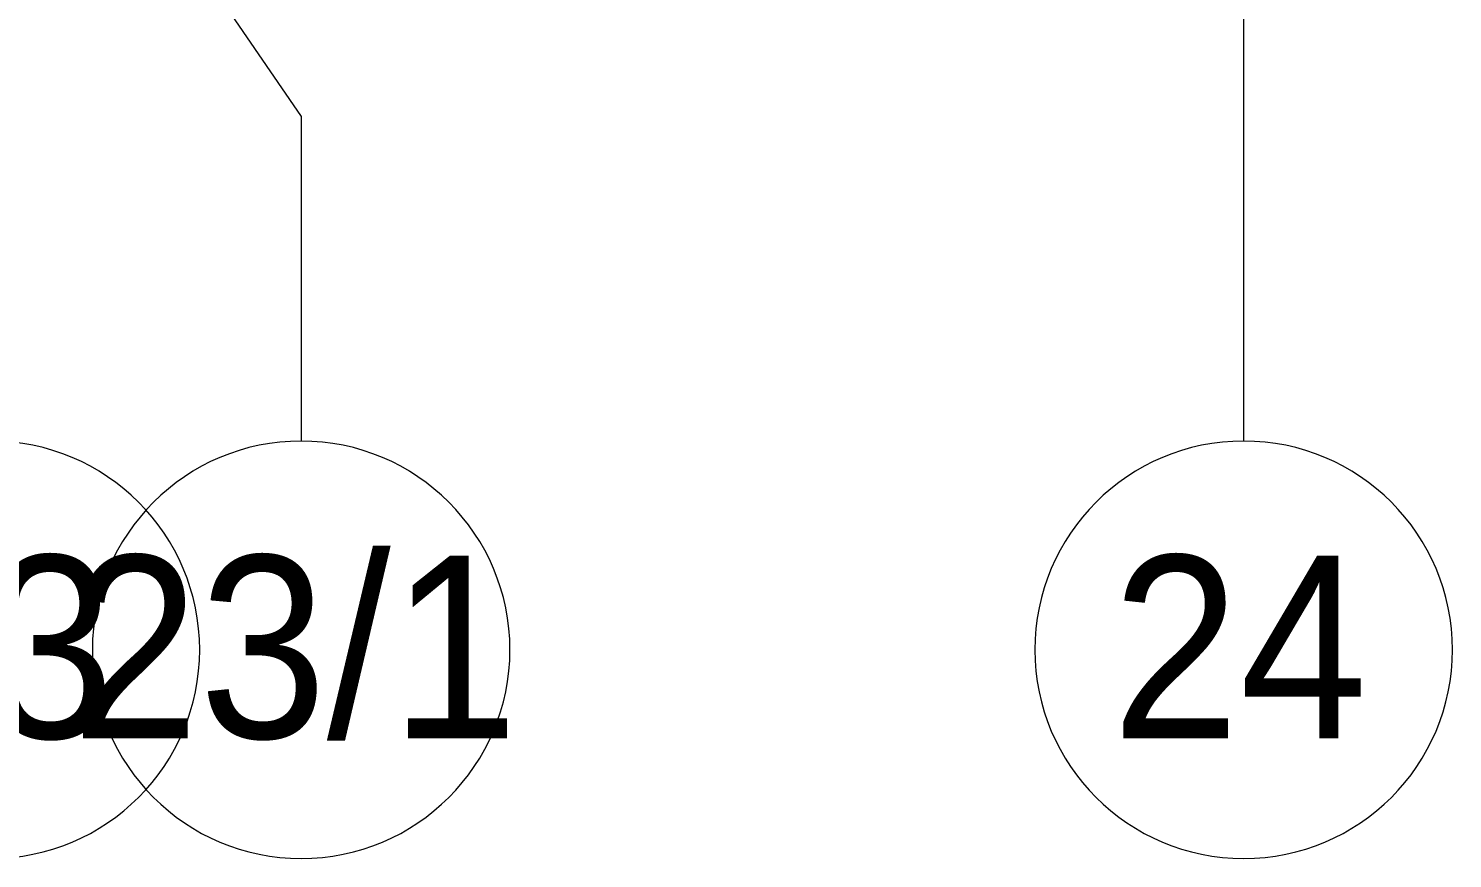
# Model space of a CAD drawing. Header units: millimetres. Extents: x -164500 to 426394, y -23753 to 102118.
# Drawn here: x 233476 to 238932, y 71033 to 74214 of the extents above; entities that cross this region are included whole.
import ezdxf

# ---------------------------------------------------------------- set-up
doc = ezdxf.new("R2010")
doc.units = ezdxf.units.MM
doc.layers.add('Оси', color=7, linetype='Continuous', lineweight=9)
doc.layers.add('Оси-1', color=7, linetype='Continuous', lineweight=20)
doc.styles.add('Arial', font='arial.ttf', dxfattribs={"width": 0.9, "height": 700})

# ---------------------------------------------------------------- blocks, each defined once
blk = doc.blocks.new('Ось сетки - D8-29747960-Объем проектирования 2 этажа')
at = {"layer": 'Оси-1'}
for start, end in [(360, 180), (180, 360)]:
    blk.add_arc((0, 0), 4, start, end, dxfattribs=at)
blk = doc.blocks.new('2floor')
at = {"layer": 'Оси'}
for p, q in [((238132.1, -1906.3), (238132.1, 3093.7)), ((233632.1, 633.7), (234520.9, -662.9)), ((234520.9, -662.9), (234520.9, -1906.3))]:
    blk.add_line(p, q, dxfattribs=at)
at = {"layer": 'Оси-1', "xscale": 199.9999999999999, "yscale": 199.9999999999999, "zscale": 199.9999999999999}
for p in [(233332.1, -2706.3), (234520.9, -2706.3), (238132.1, -2706.3)]:
    blk.add_blockref('Ось сетки - D8-29747960-Объем проектирования 2 этажа', p, dxfattribs=at)
at = {"layer": 'Оси', "char_height": 700, "attachment_point": 1, "style": 'Arial'}
for s, insert, width in [('23', (232826.9, -2345), 1212.151), ('23/1', (233640.3, -2345), 2121.265), ('24', (237626.9, -2345), 1212.151)]:
    blk.add_mtext(s, dxfattribs=dict(at, insert=insert, width=width))

msp = doc.modelspace()

# ---------------------------------------------------------------- block references
msp.add_blockref('2floor', (0, 74539.358))

doc.saveas('drawing.dxf')
